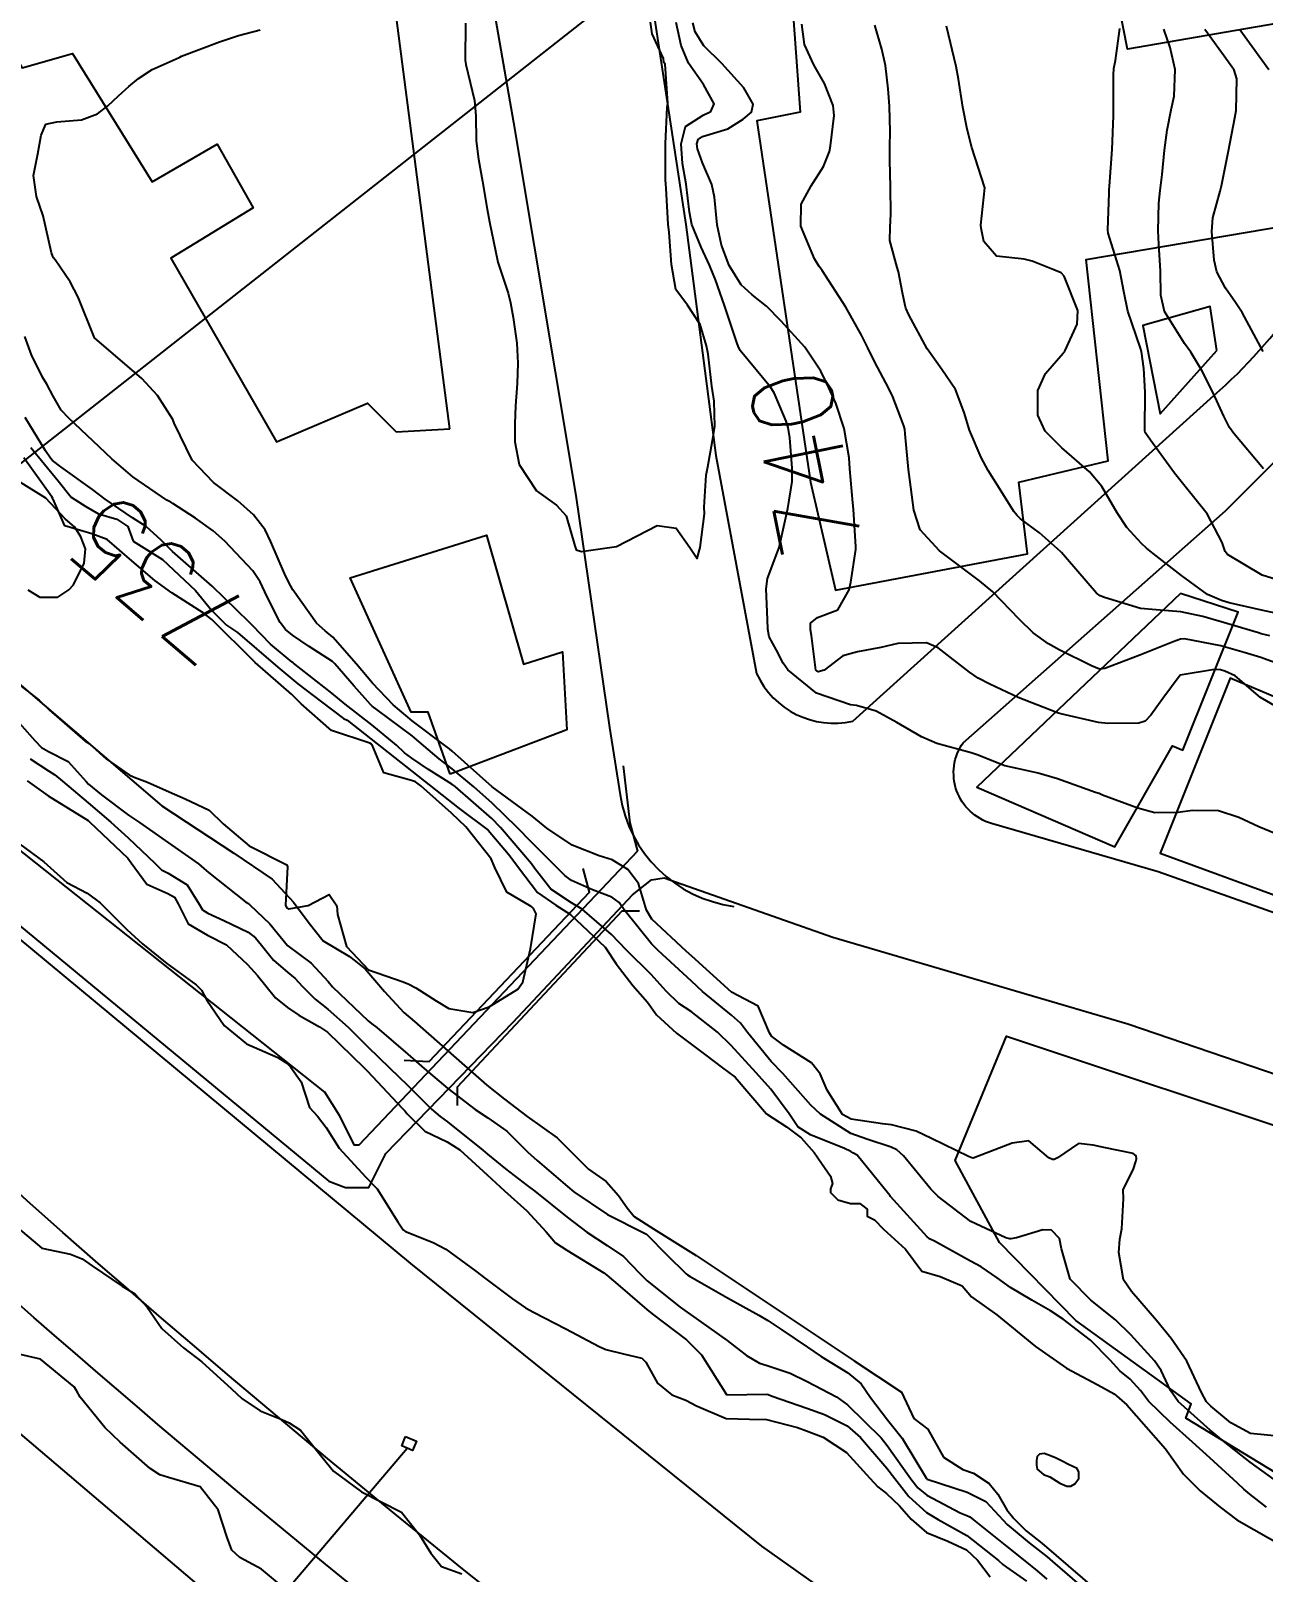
# Model space of a CAD drawing. Header units: metres. Extents: x 318500 to 325275, y 7408834 to 7428799.
# Drawn here: x 320709 to 320770.1, y 7409866 to 7409942.3 of the extents above; entities that cross this region are included whole.
import ezdxf
from ezdxf.enums import TextEntityAlignment as Align

# ---------------------------------------------------------------- set-up
doc = ezdxf.new("R2010")
doc.units = ezdxf.units.M
doc.header["$MEASUREMENT"] = 0
doc.linetypes.add('CONTINUO', pattern=[0])
for name, color, linetype in [('Cotas', 45, 'Continuous'), ('Curvas de Nivel 1m', 11, 'Continuous'), ('Curvas de Nivel 5m', 15, 'Continuous'), ('Divisas', 45, 'Continuous'), ('Edificações', 30, 'Continuous'), ('Hidrografia', 140, 'Continuous'), ('Linha Férrea', 20, 'Continuous'), ('Pontes_Viadutos_Tubos', 190, 'Continuous'), ('Pórticos', 45, 'Continuous'), ('TEXTO', 45, 'Continuous'), ('Vias Primárias', 230, 'Continuous'), ('Vias Secundárias', 230, 'Continuous')]:
    doc.layers.add(name, color=color, linetype=linetype)
doc.styles.add('Style-STANDARD', font='STANDARD.shx')

msp = doc.modelspace()

# ---------------------------------------------------------------- linework, layer by layer
at = {"layer": 'Curvas de Nivel 1m', "flags": 128}
for points, elevation in [([(320771.159, 7409872.65), (320769.477, 7409872.821), (320768.503, 7409873.357), (320767.497, 7409874.172), (320767.293, 7409874.392), (320767.04, 7409874.859), (320766.311, 7409876.402), (320765.537, 7409877.529), (320764.806, 7409878.421), (320763.571, 7409879.865), (320763.174, 7409880.446), (320762.943, 7409881.799), (320762.999, 7409882.449), (320763.087, 7409882.969), (320763.174, 7409884.447), (320763.163, 7409884.922), (320763.652, 7409885.892), (320763.785, 7409886.311), (320763.813, 7409886.438), (320763.805, 7409886.581), (320763.663, 7409886.702), (320762.206, 7409887.002), (320761.666, 7409887.116), (320760.946, 7409887.198), (320759.903, 7409886.488), (320759.74, 7409886.408), (320759.659, 7409886.406), (320759.482, 7409886.493), (320758.481, 7409887.321), (320757.667, 7409887.22), (320755.941, 7409886.546), (320755.736, 7409886.472), (320755.659, 7409886.486), (320755.501, 7409886.552), (320753.669, 7409887.438), (320752.903, 7409887.813), (320751.675, 7409888.119), (320751.236, 7409888.167), (320749.678, 7409888.395), (320749.254, 7409888.634), (320748.498, 7409889.842), (320748.153, 7409890.646), (320747.718, 7409891.193), (320746.334, 7409892.068), (320745.738, 7409892.518), (320745.642, 7409892.681), (320745.07, 7409894.007), (320743.76, 7409894.703), (320741.786, 7409896.48), (320741.511, 7409896.734), (320739.813, 7409898.306), (320739.544, 7409898.764), (320739.147, 7409900.084), (320738.62, 7409900.778), (320737.847, 7409901.26), (320737.191, 7409901.455), (320735.858, 7409901.979), (320734.601, 7409902.829), (320733.879, 7409903.418), (320731.9, 7409904.87), (320729.918, 7409906.64), (320729.781, 7409906.755), (320729.601, 7409906.895), (320727.938, 7409908.135), (320726.984, 7409908.934), (320725.966, 7409910.014), (320725.168, 7409910.958), (320723.993, 7409912.288), (320723.628, 7409912.607), (320723.192, 7409912.982), (320722.025, 7409914.635), (320721.82, 7409915.003), (320721.606, 7409915.437), (320720.932, 7409917.017), (320720.649, 7409917.604), (320720.073, 7409918.35), (320719.295, 7409919.038), (320718.094, 7409919.962), (320717.032, 7409921.066), (320716.137, 7409922.899), (320716.065, 7409923.081), (320715.318, 7409924.259), (320714.531, 7409925.104), (320714.165, 7409925.42), (320712.19, 7409927.13), (320711.383, 7409929.143), (320710.986, 7409929.907), (320710.238, 7409930.982), (320710.161, 7409931.083), (320710.119, 7409931.162), (320710.061, 7409931.344), (320709.64, 7409933.169), (320709.323, 7409934.136), (320709.166, 7409935.177), (320709.379, 7409936.243), (320709.549, 7409937.172), (320709.781, 7409937.715), (320710.33, 7409937.83), (320711.55, 7409937.923), (320712.336, 7409938.218), (320712.849, 7409938.619), (320713.373, 7409939.12), (320713.889, 7409939.583), (320714.363, 7409939.971), (320715.054, 7409940.416), (320716.379, 7409941.019), (320716.418, 7409941.04), (320716.509, 7409941.078), (320718.387, 7409941.799), (320719.322, 7409942.11), (320720.394, 7409942.38)], 738), ([(320730.568, 7409942.718), (320730.564, 7409940.888), (320730.598, 7409940.667), (320731.026, 7409938.883), (320731.089, 7409938.132), (320731.103, 7409936.882), (320731.218, 7409935.974), (320731.417, 7409934.879), (320731.65, 7409933.506), (320731.771, 7409932.875), (320732.161, 7409930.951), (320732.181, 7409930.871), (320732.238, 7409930.681), (320732.695, 7409929.334), (320732.806, 7409928.861), (320732.936, 7409928.132), (320733.119, 7409926.856), (320733.167, 7409925.863), (320733.134, 7409924.855), (320733.048, 7409923.756), (320733.011, 7409922.857), (320733.014, 7409921.969), (320733.235, 7409920.853), (320734.091, 7409919.543), (320735.086, 7409918.825), (320735.564, 7409918.307), (320735.998, 7409916.811), (320736.057, 7409916.613), (320736.323, 7409916.54), (320738.06, 7409916.79), (320740.071, 7409917.83), (320741.01, 7409917.687), (320741.682, 7409916.736), (320742.052, 7409916.19), (320742.175, 7409916.612), (320742.199, 7409916.729), (320742.409, 7409918.394), (320742.407, 7409918.727), (320742.506, 7409920.324), (320742.574, 7409920.725), (320742.812, 7409922.041), (320742.93, 7409922.722), (320742.889, 7409923.987), (320742.777, 7409924.724), (320742.6, 7409926.309), (320742.518, 7409926.727), (320742.206, 7409927.782), (320741.567, 7409928.74), (320740.998, 7409929.519), (320740.788, 7409930.752), (320740.669, 7409932.349), (320740.614, 7409932.755), (320740.521, 7409934.532), (320740.501, 7409934.757), (320740.483, 7409934.939), (320740.48, 7409936.758), (320740.568, 7409938.535), (320740.591, 7409938.756), (320740.459, 7409940.679), (320740.415, 7409940.759), (320740.409, 7409940.788), (320740.382, 7409940.965), (320739.819, 7409942.194), (320739.737, 7409942.77)], 738), ([(320771.205, 7409902.34), (320769.878, 7409902.897), (320768.899, 7409903.36), (320767.889, 7409903.688), (320766.595, 7409903.698), (320765.888, 7409903.599), (320764.724, 7409903.59), (320763.891, 7409903.816), (320762.14, 7409904.466), (320761.967, 7409904.536), (320761.901, 7409904.555), (320761.783, 7409904.589), (320759.908, 7409905.272), (320758.954, 7409905.548), (320757.913, 7409905.772), (320757.302, 7409905.918), (320755.919, 7409906.464), (320755.637, 7409906.553), (320753.927, 7409907.023), (320753.163, 7409907.351), (320751.942, 7409908.059), (320750.915, 7409908.616), (320749.954, 7409908.896), (320749.647, 7409908.941), (320747.963, 7409909.513), (320746.539, 7409910.672), (320746.317, 7409911.008), (320745.99, 7409911.641), (320745.617, 7409912.306), (320745.547, 7409912.687), (320745.532, 7409913.162), (320745.471, 7409914.688), (320745.533, 7409915.192), (320746.059, 7409916.6), (320746.085, 7409916.654), (320746.1, 7409916.679), (320746.11, 7409916.729), (320746.55, 7409918.673), (320746.762, 7409920.008), (320746.764, 7409920.67), (320746.642, 7409922.163), (320746.563, 7409922.674), (320746.462, 7409922.994), (320746.15, 7409923.73), (320745.865, 7409924.393), (320745.68, 7409924.687), (320744.187, 7409926.502), (320744.076, 7409926.711), (320744.012, 7409926.892), (320743.399, 7409928.718), (320742.958, 7409929.998), (320742.659, 7409930.726), (320742.253, 7409931.61), (320741.785, 7409932.737), (320741.67, 7409933.349), (320741.504, 7409934.742), (320741.328, 7409935.763), (320741.259, 7409936.746), (320741.477, 7409937.598), (320742.342, 7409938.167), (320742.735, 7409938.335), (320742.894, 7409938.725), (320742.364, 7409939.681), (320741.631, 7409940.741), (320741.252, 7409941.61), (320741.012, 7409942.751)], 739), ([(320770.667, 7409911.03), (320769.989, 7409911.28), (320769.151, 7409911.532), (320767.995, 7409911.853), (320766.196, 7409912.21), (320765.998, 7409912.196), (320765.632, 7409912.051), (320763.989, 7409911.389), (320762.247, 7409910.73), (320761.982, 7409910.706), (320761.585, 7409910.873), (320759.992, 7409911.656), (320759.461, 7409911.964), (320758.704, 7409912.509), (320758.01, 7409913.179), (320756.696, 7409914.54), (320756.038, 7409915.075), (320754.06, 7409916.57), (320753.098, 7409917.613), (320752.782, 7409918.589), (320752.593, 7409920.102), (320752.531, 7409920.594), (320752.362, 7409922.371), (320752.338, 7409922.597), (320752.299, 7409922.755), (320752.146, 7409923.166), (320751.744, 7409924.194), (320751.555, 7409924.609), (320750.845, 7409925.955), (320750.506, 7409926.625), (320750.199, 7409927.253), (320749.411, 7409928.638), (320748.238, 7409930.466), (320748.16, 7409930.572), (320748.104, 7409930.652), (320747.866, 7409931.035), (320747.19, 7409932.666), (320747.211, 7409933.741), (320747.7, 7409934.659), (320748.31, 7409935.619), (320748.602, 7409936.363), (320748.655, 7409936.647), (320748.843, 7409938.145), (320748.796, 7409938.646), (320748.366, 7409939.727), (320747.827, 7409940.658), (320747.378, 7409941.653), (320747.231, 7409942.668)], 741), ([(320770.42, 7409912.354), (320770.002, 7409912.461), (320769.861, 7409912.503), (320768.01, 7409913.047), (320767.106, 7409913.306), (320766.017, 7409913.544), (320764.799, 7409913.648), (320764.019, 7409913.706), (320762.235, 7409914.259), (320762.028, 7409914.34), (320761.844, 7409914.472), (320760.403, 7409916.138), (320760.106, 7409916.49), (320760.061, 7409916.54), (320759.017, 7409917.453), (320758.076, 7409918.161), (320757.888, 7409918.333), (320757.744, 7409918.525), (320757.109, 7409919.52), (320756.471, 7409920.545), (320756.12, 7409921.185), (320755.539, 7409922.556), (320755.285, 7409923.422), (320754.855, 7409924.563), (320754.175, 7409925.548), (320753.446, 7409926.581), (320752.541, 7409928.269), (320752.389, 7409928.597), (320752.352, 7409928.728), (320752.228, 7409929.35), (320752.029, 7409930.394), (320751.962, 7409930.604), (320751.605, 7409931.955), (320751.608, 7409932.61), (320751.641, 7409933.248), (320751.626, 7409934.61), (320751.607, 7409935.905), (320751.606, 7409936.611), (320751.613, 7409937.329), (320751.578, 7409938.612), (320751.519, 7409939.457), (320751.389, 7409940.615), (320751.198, 7409941.428), (320750.852, 7409942.623)], 742), ([(320770.933, 7409913.43), (320770.019, 7409913.621), (320768.419, 7409913.989), (320768.026, 7409914.101), (320767.346, 7409914.397), (320766.044, 7409915.339), (320764.639, 7409916.431), (320764.322, 7409916.696), (320764.065, 7409916.939), (320763.344, 7409917.722), (320762.861, 7409918.458), (320762.099, 7409919.758), (320761.5, 7409920.476), (320760.128, 7409921.666), (320759.302, 7409922.503), (320758.935, 7409923.295), (320758.926, 7409924.509), (320759.313, 7409925.362), (320760.188, 7409926.367), (320760.247, 7409926.431), (320760.283, 7409926.489), (320760.885, 7409927.808), (320760.916, 7409928.483), (320760.237, 7409930.185), (320760.093, 7409930.346), (320759.72, 7409930.498), (320758.655, 7409930.923), (320758.248, 7409931.023), (320756.883, 7409931.174), (320756.26, 7409931.903), (320756.121, 7409932.551), (320756.112, 7409932.712), (320756.3, 7409934.55), (320755.663, 7409936.557), (320755.431, 7409937.461), (320755.214, 7409938.561), (320754.998, 7409939.936), (320754.88, 7409940.565), (320754.4, 7409942.57)], 743), ([(320771.44, 7409914.938), (320770.045, 7409915.369), (320768.332, 7409916.386), (320768.214, 7409916.54), (320768.066, 7409916.985), (320767.315, 7409918.398), (320766.103, 7409919.928), (320765.704, 7409920.416), (320764.522, 7409922.047), (320764.257, 7409922.438), (320764.236, 7409922.534), (320764.257, 7409924.439), (320764.177, 7409925.598), (320764.077, 7409926.442), (320764.019, 7409926.616), (320763.385, 7409928.453), (320763.198, 7409929.423), (320763.002, 7409930.459), (320762.42, 7409932.315), (320762.395, 7409932.468), (320762.469, 7409934.296), (320762.47, 7409934.467), (320762.482, 7409934.648), (320762.622, 7409936.465), (320762.684, 7409938.126), (320762.686, 7409938.465), (320762.676, 7409940.165), (320762.703, 7409940.465), (320762.787, 7409940.867), (320762.988, 7409942.461)], 744), ([(320770.1, 7409926.453), (320769.052, 7409928.378), (320768.726, 7409928.883), (320768.232, 7409929.584), (320767.803, 7409930.394), (320767.674, 7409930.97), (320767.548, 7409932.397), (320767.609, 7409933.068), (320767.969, 7409934.393), (320768.034, 7409934.662), (320768.317, 7409936.067), (320768.383, 7409936.389), (320768.699, 7409938.031), (320768.753, 7409938.384), (320768.791, 7409939.967), (320768.656, 7409940.386), (320768.552, 7409940.558), (320768.384, 7409940.785), (320767.204, 7409942.402)], 746), ([(320770.38, 7409940.407), (320769.559, 7409941.54), (320768.948, 7409942.382)], 747), ([(320770.946, 7409870.337), (320769.456, 7409871.406), (320768.209, 7409872.379), (320767.479, 7409872.986), (320765.888, 7409874.406), (320765.505, 7409874.95), (320765.039, 7409875.941), (320764.707, 7409876.422), (320763.539, 7409877.713), (320762.784, 7409878.451), (320761.565, 7409879.438), (320760.542, 7409880.48), (320760.105, 7409881.974), (320760.007, 7409882.486), (320759.606, 7409882.9), (320759.18, 7409882.923), (320757.879, 7409882.516), (320757.599, 7409882.463), (320757.548, 7409882.469), (320757.346, 7409882.524), (320755.612, 7409883.338), (320753.996, 7409884.566), (320753.635, 7409884.936), (320752.282, 7409886.591), (320751.953, 7409886.886), (320751.664, 7409887.021), (320750.455, 7409887.406), (320749.671, 7409887.697), (320748.156, 7409888.645), (320747.687, 7409889.101), (320746.298, 7409890.671), (320745.719, 7409891.26), (320744.547, 7409892.698), (320744.201, 7409893.159), (320743.748, 7409893.548), (320742.322, 7409894.724), (320741.768, 7409895.234), (320740.127, 7409896.755), (320739.795, 7409897.087), (320738.431, 7409898.781), (320738.18, 7409899.142), (320737.826, 7409899.408), (320736.865, 7409899.764), (320735.834, 7409900.235), (320735.492, 7409900.47), (320735.141, 7409900.82), (320733.859, 7409902.109), (320733.134, 7409902.851), (320731.888, 7409904.069), (320730.992, 7409904.879), (320729.909, 7409905.761), (320729.267, 7409906.253), (320728.513, 7409906.911), (320727.927, 7409907.397), (320726.201, 7409908.692), (320725.949, 7409908.874), (320725.86, 7409908.951), (320725.064, 7409909.858), (320724.099, 7409910.969), (320723.981, 7409911.079), (320722.83, 7409911.829), (320721.994, 7409912.394), (320721.657, 7409912.665), (320721.39, 7409913.009), (320720.75, 7409914.288), (320720.398, 7409915.024), (320720.038, 7409915.569), (320718.644, 7409917.044), (320718.065, 7409917.56), (320717.199, 7409918.191), (320716.078, 7409918.92), (320715.976, 7409918.979), (320715.779, 7409919.085), (320714.097, 7409920.231), (320713.047, 7409921.121), (320712.123, 7409922.01), (320710.912, 7409923.148), (320710.535, 7409923.545), (320710.151, 7409924.229), (320709.825, 7409924.833), (320709.609, 7409925.168), (320709.074, 7409926.279), (320708.739, 7409927.182)], 737), ([(320770.261, 7409869.18), (320769.435, 7409869.816), (320769.144, 7409870.072), (320768.83, 7409870.369), (320767.458, 7409871.611), (320766.592, 7409872.399), (320765.485, 7409873.387), (320764.418, 7409874.426), (320764.02, 7409874.947), (320763.511, 7409875.51), (320763.003, 7409875.936), (320762.522, 7409876.455), (320761.535, 7409877.441), (320760.195, 7409878.484), (320759.556, 7409878.897), (320758.643, 7409879.425), (320757.573, 7409880.056), (320756.918, 7409880.53), (320756.128, 7409881.084), (320755.588, 7409881.371), (320753.817, 7409882.349), (320753.599, 7409882.46), (320753.526, 7409882.498), (320753.455, 7409882.572), (320751.63, 7409884.577), (320751.61, 7409884.6), (320751.528, 7409884.706), (320749.984, 7409886.625), (320749.773, 7409886.741), (320749.662, 7409886.791), (320749.356, 7409886.94), (320747.67, 7409887.618), (320747.039, 7409888.025), (320746.61, 7409888.666), (320745.698, 7409889.894), (320744.969, 7409890.691), (320743.73, 7409892.047), (320743.067, 7409892.717), (320741.75, 7409893.737), (320741.14, 7409894.126), (320740.521, 7409894.749), (320739.772, 7409895.569), (320738.552, 7409896.779), (320737.801, 7409897.548), (320736.357, 7409898.805), (320735.823, 7409899.117), (320734.809, 7409899.804), (320734, 7409900.838), (320733.843, 7409901.053), (320732.306, 7409902.863), (320731.876, 7409903.298), (320730.069, 7409904.888), (320729.901, 7409905.008), (320728.734, 7409905.733), (320727.914, 7409906.3), (320727.552, 7409906.561), (320727.162, 7409906.931), (320725.935, 7409907.945), (320724.606, 7409908.963), (320723.958, 7409909.508), (320722.059, 7409910.999), (320722.012, 7409911.032), (320721.981, 7409911.052), (320720.907, 7409911.934), (320719.999, 7409912.882), (320719.859, 7409913.031), (320718.026, 7409914.814), (320717.762, 7409915.054), (320716.052, 7409916.532), (320715.488, 7409917.089), (320714.746, 7409917.779), (320714.071, 7409918.208), (320712.716, 7409919.124), (320712.087, 7409919.605), (320710.527, 7409920.731), (320710.108, 7409921.047), (320710.008, 7409921.162), (320709.765, 7409921.516), (320708.762, 7409923.181)], 736), ([(320707.942, 7409908.626), (320709.241, 7409907.17), (320709.569, 7409906.818), (320709.915, 7409906.616), (320710.891, 7409906.126), (320711.781, 7409905.132), (320711.898, 7409905.004), (320712.535, 7409904.478), (320713.875, 7409903.474), (320714.423, 7409903.102), (320715.855, 7409902.1), (320717.343, 7409901.057), (320717.613, 7409900.828), (320717.836, 7409900.625), (320719.674, 7409899.178), (320719.821, 7409899.084), (320719.848, 7409899.058), (320719.882, 7409899.029), (320720.879, 7409898.087), (320721.76, 7409897), (320721.775, 7409896.985), (320722.922, 7409896.127), (320723.764, 7409895.231), (320723.988, 7409894.968), (320725.743, 7409893.273), (320725.925, 7409893.13), (320726.181, 7409892.943), (320727.72, 7409891.617), (320728.518, 7409890.908), (320729.695, 7409889.916), (320731.058, 7409888.876), (320731.676, 7409888.468), (320732.62, 7409887.806), (320733.583, 7409886.841), (320733.659, 7409886.765), (320734.132, 7409886.354), (320735.634, 7409885.058), (320735.942, 7409884.807), (320737.613, 7409883.685), (320739.411, 7409882.763), (320739.534, 7409882.695), (320739.599, 7409882.646), (320740.537, 7409881.693), (320741.509, 7409880.731), (320741.579, 7409880.68), (320741.7, 7409880.607), (320743.563, 7409879.545), (320745.104, 7409878.687), (320745.546, 7409878.419), (320746.242, 7409877.967), (320747.527, 7409877.103), (320748.19, 7409876.643), (320749.512, 7409875.837), (320750.18, 7409875.293), (320750.639, 7409874.613), (320751.484, 7409873.506), (320752.207, 7409872.589), (320753.415, 7409870.596), (320753.436, 7409870.57), (320753.456, 7409870.554), (320755.434, 7409869.913), (320756.353, 7409869.46), (320757.222, 7409868.523), (320757.417, 7409868.313), (320758.502, 7409867.405), (320759.393, 7409866.709), (320759.664, 7409866.487), (320761.368, 7409865.002)], 736), ([(320709.005, 7409906.267), (320709.905, 7409905.66), (320710.222, 7409905.474), (320710.603, 7409905.149), (320711.884, 7409904.071), (320712.995, 7409903.119), (320713.859, 7409902.345), (320715.177, 7409901.09), (320715.517, 7409900.765), (320715.835, 7409900.593), (320716.777, 7409900.014), (320717.379, 7409899.057), (320717.541, 7409898.78), (320717.813, 7409898.605), (320718.597, 7409898.253), (320719.8, 7409897.674), (320720.166, 7409897.395), (320720.468, 7409897.02), (320721.055, 7409896.286), (320721.77, 7409895.666), (320722.14, 7409895.369), (320722.481, 7409894.989), (320723.118, 7409894.344), (320723.749, 7409893.855), (320724.756, 7409892.96), (320725.726, 7409892.002), (320726.83, 7409890.933), (320727.698, 7409890.094), (320728.89, 7409888.902), (320729.313, 7409888.532), (320729.674, 7409888.27), (320731.427, 7409886.872), (320731.657, 7409886.67), (320732.563, 7409885.94), (320733.634, 7409885.122), (320734.003, 7409884.834), (320735.611, 7409883.552), (320736.582, 7409882.8), (320737.593, 7409882.134), (320738.407, 7409881.596), (320739.203, 7409880.766), (320739.574, 7409880.392), (320741.211, 7409879.08), (320741.552, 7409878.838), (320741.716, 7409878.728), (320743.531, 7409877.433), (320744.49, 7409876.695), (320745.142, 7409876.311), (320745.515, 7409876.19), (320746.656, 7409875.808), (320747.508, 7409875.403), (320748.964, 7409874.635), (320749.494, 7409874.246), (320751.163, 7409872.605), (320751.464, 7409872.231), (320752.639, 7409870.582), (320752.992, 7409870.134), (320753.432, 7409869.77), (320755.086, 7409868.891), (320755.422, 7409868.76), (320755.562, 7409868.689), (320755.746, 7409868.545), (320757.401, 7409867.221), (320758.296, 7409866.506), (320758.902, 7409866.016), (320759.377, 7409865.596)], 737), ([(320708.856, 7409905.176), (320709.889, 7409904.421), (320711.666, 7409903.34), (320711.871, 7409903.201), (320711.95, 7409903.129), (320713.843, 7409901.331), (320714.015, 7409901.107), (320714.781, 7409900.047), (320715.825, 7409899.578), (320716.152, 7409899.404), (320716.334, 7409899.072), (320716.828, 7409898.087), (320717.797, 7409897.518), (320718.725, 7409897.041), (320719.776, 7409896.071), (320720.266, 7409895.521), (320720.683, 7409895.016), (320721.162, 7409894.417), (320721.749, 7409893.934), (320722.313, 7409893.559), (320723.334, 7409892.976), (320723.736, 7409892.709), (320725.554, 7409890.952), (320725.708, 7409890.792), (320727.457, 7409888.923), (320727.565, 7409888.808), (320727.677, 7409888.663), (320728.564, 7409887.801), (320729.664, 7409887.274), (320730.286, 7409886.884), (320731.642, 7409885.647), (320732.512, 7409884.857), (320733.615, 7409883.856), (320734.575, 7409882.825), (320735.041, 7409882.265), (320735.591, 7409881.905), (320737.427, 7409880.792), (320737.578, 7409880.674), (320738.245, 7409880.105), (320739.553, 7409878.97), (320739.818, 7409878.756), (320741.531, 7409877.466), (320742.26, 7409876.723), (320743.5, 7409874.751), (320743.523, 7409874.733), (320745.501, 7409874.766), (320745.574, 7409874.753), (320745.767, 7409874.676), (320747.491, 7409874.078), (320748.365, 7409873.763), (320749.478, 7409873.197), (320750.14, 7409872.62), (320751.448, 7409871.109), (320751.841, 7409870.594), (320752.548, 7409869.7), (320753.423, 7409868.901), (320753.993, 7409868.564), (320755.408, 7409867.769), (320756.985, 7409866.526), (320757.196, 7409866.332), (320757.385, 7409866.197), (320758.371, 7409865.501)], 738), ([(320707.86, 7409902.49), (320709.688, 7409901.162), (320709.838, 7409901.014), (320710.817, 7409900.137), (320711.825, 7409899.606), (320712.469, 7409899.124), (320713.8, 7409897.793), (320714.567, 7409897.098), (320715.776, 7409896.121), (320717.224, 7409895.058), (320717.491, 7409894.787), (320717.752, 7409894.296), (320718.622, 7409893.041), (320719.726, 7409892.13), (320721.271, 7409891.452), (320721.713, 7409891.175), (320721.908, 7409890.997), (320722.438, 7409890.25), (320722.85, 7409888.982), (320723.245, 7409888.546), (320723.67, 7409887.987), (320724.309, 7409886.964), (320725.639, 7409885.533), (320726.194, 7409884.942), (320727.217, 7409883.315), (320727.488, 7409882.922), (320727.547, 7409882.868), (320727.599, 7409882.837), (320728.979, 7409882.284), (320729.591, 7409881.954), (320731.081, 7409880.875), (320731.574, 7409880.494), (320732.908, 7409879.501), (320733.553, 7409879.059), (320733.949, 7409878.834), (320735.538, 7409878.008), (320737.191, 7409877.128), (320737.523, 7409876.982), (320738.4, 7409876.777), (320739.318, 7409876.563), (320739.516, 7409876.351), (320740.08, 7409875.326), (320740.8, 7409874.741), (320741.496, 7409874.471), (320742.023, 7409874.194), (320743.483, 7409873.568), (320744.643, 7409873.533), (320745.483, 7409873.52), (320747.02, 7409873.113), (320747.475, 7409872.961), (320748.288, 7409872.642), (320749.459, 7409871.889), (320750.614, 7409870.612), (320751.011, 7409870.182), (320751.433, 7409869.855), (320752.07, 7409869.234), (320752.654, 7409868.581), (320753.41, 7409867.924), (320754.48, 7409867.483), (320755.398, 7409867.065), (320755.939, 7409866.542), (320756.569, 7409865.723)], 739)]:
    msp.add_lwpolyline(points, dxfattribs=dict(at, elevation=elevation))
at = {"layer": 'Curvas de Nivel 5m', "flags": 128}
for points, elevation in [([(320771.62, 7409908.335), (320769.964, 7409909.291), (320768.707, 7409910.379), (320768.199, 7409910.604), (320767.983, 7409910.664), (320767.688, 7409910.688), (320765.98, 7409910.41), (320765.131, 7409909.254), (320764.527, 7409908.431), (320764.247, 7409908.134), (320763.944, 7409908.029), (320762.394, 7409908.013), (320761.944, 7409908.063), (320760.077, 7409908.489), (320759.95, 7409908.522), (320759.902, 7409908.539), (320757.962, 7409909.301), (320756.55, 7409909.963), (320755.976, 7409910.264), (320755.546, 7409910.554), (320753.992, 7409911.764), (320753.424, 7409912.009), (320751.994, 7409911.975), (320751.158, 7409911.779), (320749.989, 7409911.568), (320749.266, 7409911.358), (320748.342, 7409910.646), (320748.052, 7409910.577), (320747.979, 7409910.596), (320747.938, 7409910.651), (320747.718, 7409912.375), (320747.664, 7409912.655), (320747.675, 7409912.985), (320748.009, 7409913.265), (320749.017, 7409913.638), (320749.58, 7409914.634), (320749.66, 7409915.01), (320749.92, 7409916.631), (320749.922, 7409916.771), (320749.792, 7409918.633), (320749.765, 7409918.953), (320749.625, 7409920.635), (320749.576, 7409921.178), (320749.338, 7409922.638), (320748.917, 7409923.878), (320748.574, 7409924.646), (320748.172, 7409925.466), (320747.387, 7409926.662), (320746.209, 7409927.949), (320745.483, 7409928.691), (320744.785, 7409929.261), (320744.23, 7409929.743), (320743.635, 7409930.716), (320743.256, 7409931.719), (320743.04, 7409932.722), (320742.914, 7409934.1), (320742.785, 7409934.725), (320742.311, 7409935.798), (320742.066, 7409936.483), (320742.039, 7409936.734), (320742.098, 7409936.959), (320742.325, 7409937.094), (320743.569, 7409937.48), (320744.339, 7409937.962), (320744.747, 7409938.301), (320744.831, 7409938.703), (320744.362, 7409939.52), (320743.274, 7409940.721), (320742.389, 7409941.588), (320741.952, 7409942.293), (320741.835, 7409942.738)], 740), ([(320770.114, 7409920.627), (320768.644, 7409922.382), (320768.436, 7409922.679), (320768.149, 7409923.243), (320767.621, 7409924.395), (320767.064, 7409925.513), (320766.519, 7409926.407), (320766.196, 7409926.835), (320765.211, 7409928.425), (320765.03, 7409929.23), (320765.01, 7409930.428), (320764.92, 7409931.77), (320764.895, 7409932.431), (320764.925, 7409933.796), (320764.992, 7409934.43), (320765.091, 7409935.211), (320765.204, 7409936.427), (320765.348, 7409937.412), (320765.545, 7409938.422), (320765.686, 7409939.095), (320765.738, 7409940.42), (320765.486, 7409941.519), (320765.181, 7409942.428)], 745), ([(320707.967, 7409910.322), (320709.454, 7409909.167), (320709.943, 7409908.683), (320711.726, 7409907.133), (320711.852, 7409907.063), (320711.919, 7409907.018), (320712.774, 7409906.259), (320713.904, 7409905.471), (320714.15, 7409905.354), (320714.821, 7409905.096), (320715.893, 7409904.625), (320716.686, 7409904.27), (320717.88, 7409903.712), (320718.562, 7409903.043), (320719.854, 7409901.945), (320721.726, 7409901.002), (320721.751, 7409900.913), (320721.647, 7409899.003), (320721.705, 7409898.888), (320721.817, 7409898.828), (320722.779, 7409898.986), (320723.826, 7409899.544), (320724.196, 7409898.966), (320724.23, 7409898.549), (320724.672, 7409896.961), (320725.773, 7409895.806), (320727.487, 7409895.202), (320727.763, 7409895.098), (320728.115, 7409894.915), (320729.122, 7409894.268), (320729.75, 7409893.89), (320730.936, 7409893.69), (320731.751, 7409893.967), (320733.162, 7409894.849), (320733.419, 7409895.191), (320733.79, 7409896.84), (320734.078, 7409898.575), (320733.942, 7409898.838), (320733.881, 7409898.9), (320733.821, 7409898.94), (320732.614, 7409899.644), (320732.033, 7409900.867), (320731.846, 7409901.297), (320730.589, 7409902.883), (320729.88, 7409903.561), (320728.358, 7409904.913), (320728.098, 7409905.114), (320727.903, 7409905.19), (320726.525, 7409905.56), (320725.95, 7409906.95), (320725.921, 7409906.989), (320725.836, 7409907.036), (320723.93, 7409907.663), (320722.433, 7409908.993), (320721.957, 7409909.456), (320720.16, 7409911.027), (320720.065, 7409911.113), (320719.982, 7409911.194), (320718.122, 7409913.049), (320718.002, 7409913.159), (320717.576, 7409913.487), (320716.021, 7409914.481), (320715.181, 7409915.093), (320714.044, 7409916.065), (320712.826, 7409917.122), (320712.063, 7409917.416), (320710.727, 7409917.811), (320710.122, 7409919.159), (320710.081, 7409919.241), (320708.694, 7409921.181)], 735), ([(320708.193, 7409883.181), (320709.583, 7409882.014), (320711.01, 7409881.707), (320711.575, 7409881.482), (320712.073, 7409881.125), (320713.56, 7409880.119), (320714.196, 7409879.74), (320714.797, 7409879.091), (320715.534, 7409878.027), (320716.594, 7409877.064), (320717.51, 7409876.376), (320718.976, 7409875.035), (320719.485, 7409874.554), (320720.404, 7409873.941), (320721.475, 7409873.513), (320721.837, 7409873.358), (320722.39, 7409872.986), (320723.45, 7409871.661), (320724.038, 7409870.964), (320725.425, 7409869.931), (320727.41, 7409868.92), (320728.289, 7409867.797), (320728.86, 7409866.898), (320729.38, 7409866.238), (320730.388, 7409865.867)], 740), ([(320721.365, 7409865.358), (320720.469, 7409866.106), (320719.385, 7409866.676), (320719, 7409867.034), (320718.769, 7409867.664), (320718.315, 7409869.041), (320717.427, 7409870.18), (320715.86, 7409870.648), (320715.435, 7409870.772), (320714.957, 7409871.087), (320713.459, 7409872.396), (320712.705, 7409873.118), (320711.485, 7409874.628), (320711.305, 7409874.949), (320711.187, 7409875.135), (320709.51, 7409876.507), (320707.805, 7409876.897)], 740)]:
    msp.add_lwpolyline(points, dxfattribs=dict(at, elevation=elevation))
at = {"layer": 'Divisas'}
for points in [[(320870.531, 7409800.29), (320858.415, 7409806.927), (320851.713, 7409810.519), (320845.961, 7409812.668), (320835.853, 7409816.542), (320820.804, 7409821.552), (320817.021, 7409823.262), (320801.207, 7409831.525), (320794.016, 7409836.188), (320768.967, 7409850.415), (320745.249, 7409867.237), (320727.868, 7409881.25), (320704.458, 7409900.66), (320685.067, 7409919.555), (320678.524, 7409927.194), (320669.94, 7409937.418), (320649.271, 7409962.458)], [(320787.744, 7409801.167), (320781.385, 7409807.946), (320769.898, 7409812.562), (320770.339, 7409813.623), (320766.462, 7409815.214), (320771.117, 7409824.003), (320732.225, 7409852.637), (320691.669, 7409887.139), (320676.041, 7409902.322), (320674.278, 7409907.129), (320671.478, 7409910.677), (320655.124, 7409925.073)]]:
    msp.add_lwpolyline(points, dxfattribs=at)
at = {"layer": 'Edificações'}
for points in [[(320729.8, 7409922.612), (320726.932, 7409944.657), (320730.225, 7409946.087), (320727.86, 7409957.406), (320720.342, 7409954.474), (320720.701, 7409953.044), (320704.161, 7409947.538), (320708.6, 7409940.507), (320711.106, 7409941.222), (320715.044, 7409934.858), (320718.266, 7409936.717), (320720.056, 7409933.571), (320715.975, 7409931.068), (320721.203, 7409921.964), (320725.714, 7409923.894), (320727.146, 7409922.464), (320729.8, 7409922.612)], [(320761.328, 7409951.853), (320748.585, 7409949.479), (320749.108, 7409946.582), (320746.588, 7409946.06), (320747.155, 7409938.301), (320745.016, 7409937.873), (320747.674, 7409919.978), (320748.91, 7409914.612), (320758.42, 7409916.417), (320757.992, 7409919.978), (320762.421, 7409921.035), (320761.327, 7409931.008), (320773.222, 7409933.016), (320776.126, 7409943.623), (320763.383, 7409941.438), (320761.328, 7409951.853)], [(320767.804, 7409926.495), (320767.471, 7409928.68), (320764.143, 7409927.73), (320764.999, 7409923.361), (320767.804, 7409926.495)], [(320729.813, 7409905.504), (320728.717, 7409908.571), (320727.883, 7409908.571), (320724.854, 7409915.237), (320731.609, 7409917.34), (320733.452, 7409910.943), (320735.382, 7409911.557), (320735.601, 7409907.702), (320729.813, 7409905.504)], [(320766.007, 7409914.447), (320755.906, 7409904.861), (320762.742, 7409901.903), (320765.599, 7409906.9), (320766.109, 7409906.696), (320768.864, 7409913.529)], [(320786.119, 7409907.305), (320773.162, 7409913.322), (320771.121, 7409909.141), (320768.468, 7409910.263), (320764.998, 7409901.59), (320774.997, 7409897.918), (320776.221, 7409900.876), (320785.608, 7409896.797), (320789.281, 7409905.873)]]:
    msp.add_lwpolyline(points, close=True, dxfattribs=at)
msp.add_lwpolyline([(320774.814, 7409868.383), (320766.267, 7409873.585), (320766.531, 7409874.288), (320760.812, 7409878.422), (320757.028, 7409882.292), (320754.831, 7409886.353), (320757.382, 7409892.509), (320772.958, 7409887.32)], dxfattribs=at)
at = {"layer": 'Hidrografia'}
for points in [[(320709.031, 7409921.687), (320710.397, 7409920.036), (320711.031, 7409919.221), (320711.756, 7409918.768), (320712.39, 7409918.406), (320713.296, 7409918.134), (320713.84, 7409917.772), (320714.112, 7409917.048), (320715.561, 7409916.142), (320717.192, 7409914.602), (320718.008, 7409913.606), (320718.732, 7409912.882), (320719.276, 7409912.52), (320721.269, 7409910.799), (320722.266, 7409909.984), (320723.444, 7409909.078), (320724.531, 7409908.263), (320724.712, 7409908.173), (320730.253, 7409903.804), (320731.703, 7409902.717), (320732.7, 7409901.54), (320733.515, 7409900.453), (320734.149, 7409899.638), (320735.055, 7409899.004), (320735.78, 7409898.551), (320737.502, 7409896.921), (320738.045, 7409896.106), (320738.861, 7409895.02), (320739.586, 7409894.204), (320740.039, 7409893.571), (320741.035, 7409892.665), (320742.485, 7409891.578), (320743.3, 7409890.944), (320743.935, 7409890.491), (320745.491, 7409888.659), (320746.487, 7409888.025), (320747.212, 7409887.481), (320747.846, 7409886.757), (320748.209, 7409886.213), (320748.662, 7409885.58), (320748.752, 7409885.217), (320748.662, 7409884.946), (320748.662, 7409884.764), (320749.024, 7409884.402), (320749.658, 7409884.221), (320750.111, 7409884.221), (320750.474, 7409883.949), (320750.474, 7409883.587), (320750.836, 7409883.406), (320751.289, 7409882.953), (320752.377, 7409881.957), (320753.192, 7409880.87), (320754.098, 7409880.599), (320755.185, 7409880.146), (320755.638, 7409879.602), (320756.907, 7409878.697), (320758.819, 7409877.142), (320760.359, 7409876.056), (320761.9, 7409875.241), (320762.715, 7409874.788), (320763.35, 7409874.244), (320765.252, 7409872.071), (320766.158, 7409870.803), (320766.974, 7409869.988), (320767.97, 7409869.173), (320768.786, 7409868.539), (320772.772, 7409866.275)], [(320708.882, 7409914.637), (320709.478, 7409914.279), (320710.374, 7409914.279), (320710.911, 7409914.637), (320711.149, 7409914.875), (320711.686, 7409915.949), (320711.746, 7409916.664), (320711.508, 7409917.261), (320711.209, 7409917.738), (320710.732, 7409918.156), (320709.777, 7409919.17), (320708.345, 7409920.064)], [(320708.217, 7409910.197), (320715.522, 7409903.938), (320719.088, 7409901.592), (320721.001, 7409900.288), (320722.045, 7409899.158), (320722.827, 7409898.115), (320723.523, 7409897.245), (320724.827, 7409896.463), (320725.61, 7409895.855), (320726.567, 7409894.724), (320727.523, 7409893.681), (320728.045, 7409893.247), (320731.631, 7409890.092), (320732.5, 7409889.396), (320733.631, 7409888.527), (320735.109, 7409887.484), (320735.979, 7409886.615), (320736.675, 7409885.919), (320737.544, 7409885.311), (320738.153, 7409884.615), (320738.588, 7409884.007), (320738.936, 7409883.572), (320739.892, 7409882.964), (320741.997, 7409881.644), (320746.955, 7409878.341), (320749.824, 7409876.428), (320752.172, 7409874.864), (320752.781, 7409873.56), (320753.477, 7409873.038), (320754.26, 7409871.648), (320755.216, 7409871.039), (320755.738, 7409870.865), (320756.521, 7409870.344), (320756.956, 7409869.822), (320757.391, 7409869.04), (320757.738, 7409868.605), (320758.347, 7409867.997), (320759.13, 7409867.388), (320763.156, 7409863.911)]]:
    msp.add_lwpolyline(points, dxfattribs=at)
msp.add_lwpolyline([(320760.879, 7409871.096), (320760.453, 7409871.29), (320760.144, 7409871.444), (320759.834, 7409871.599), (320759.564, 7409871.715), (320759.254, 7409871.831), (320759.022, 7409871.792), (320758.906, 7409871.676), (320758.867, 7409871.483), (320758.867, 7409871.251), (320758.906, 7409871.058), (320759.215, 7409870.787), (320759.525, 7409870.671), (320759.834, 7409870.478), (320760.028, 7409870.362), (320760.376, 7409870.207), (320760.569, 7409870.207), (320760.763, 7409870.323), (320760.956, 7409870.594), (320760.956, 7409870.748), (320760.956, 7409870.903)], close=True, dxfattribs=at)
at = {"layer": 'Linha Férrea'}
for points in [[(321000, 7409665.789, 0.078197), (320889.691, 7409761.645, 0.016428), (320831.735, 7409795.8, -0.029281), (320758.162, 7409840.189, -0.075107), (320633.213, 7409959.145, -0.038123), (320591.245, 7410019.369), (320569.878, 7410055.984), (320528.944, 7410130.121, 0.044252), (320455.674, 7410238.482), (320423.409, 7410279.545, -0.076357), (320336.109, 7410440.077, -0.029288), (320307.678, 7410537.206, 0.027041), (320278.586, 7410637.586, 0.100983), (320172.348, 7410808.477, 0.013159)], [(321000, 7409672.461, 0.064653), (320912.297, 7409751.466, 0.030753), (320836.249, 7409797.862, -0.016147), (320768.63, 7409837.796, -0.116635), (320583.997, 7410039.771), (320542.786, 7410113.919, 0.026405), (320494.03, 7410193.917, 0.017029), (320443.189, 7410260.7), (320429.493, 7410278.025, -0.097268), (320322.982, 7410493.451), (320310.757, 7410540.446), (320304.231, 7410567.008, 0.019913), (320282.851, 7410638.027, 0.100687), (320180.06, 7410806.177, 0.011092)]]:
    msp.add_lwpolyline(points, format="xyb", dxfattribs=at)
at = {"layer": 'Pontes_Viadutos_Tubos'}
for points in [[(320727.531, 7409891.333), (320728.776, 7409891.255), (320736.71, 7409899.652), (320736.399, 7409900.818)], [(320730.176, 7409889.078), (320730.176, 7409890.011), (320738.344, 7409898.719), (320739.199, 7409898.719)]]:
    msp.add_lwpolyline(points, dxfattribs=at)
at = {"layer": 'Pórticos'}
msp.add_lwpolyline([(320727.607, 7409872.67), (320728.139, 7409872.445), (320727.945, 7409871.986), (320727.413, 7409872.21)], close=True, dxfattribs=at)
msp.add_lwpolyline([(320721.281, 7409864.552), (320727.679, 7409872.098)], dxfattribs=at)
at = {"layer": 'TEXTO', "linetype": 'CONTINUO'}
msp.add_polyline3d([(320700.584, 7409914.652, 0), (320857.197, 7410037.777, 0)], dxfattribs=at)
at = {"layer": 'Vias Primárias'}
for points in [[(320723.069, 7410000), (320726.9, 7409975.649), (320729.978, 7409954.874), (320732.954, 7409937.794), (320736.035, 7409919.311), (320737.707, 7409907.811), (320738.229, 7409904.476, 0.331281), (320743.864, 7409898.948)], [(320732.466, 7409989.52), (320734.096, 7409979.363), (320736.008, 7409967.089), (320737.919, 7409956.132), (320739.78, 7409944.037), (320741.486, 7409932.742), (320742.985, 7409921.292), (320744.999, 7409910.485, 0.356699), (320749.765, 7409908.134), (320767.658, 7409924.265, 0.124757), (320774.765, 7409934.564), (320778.62, 7409941.183), (320786.318, 7409957.161), (320794.124, 7409974.034), (320797.082, 7409979.471), (320802.306, 7409988.396)], [(320778.977, 7409895.677), (320764.896, 7409900.657), (320756.642, 7409903.054, -0.514391), (320755.234, 7409907.06), (320768.236, 7409918.552), (320773.662, 7409923.982)], [(320740.42, 7409900.365), (320748.768, 7409897.422), (320763.398, 7409893.121), (320776.307, 7409888.712), (320789.031, 7409883.961), (320797.421, 7409880.09), (320807.964, 7409874.607), (320820.583, 7409867.058), (320832.201, 7409859.209), (320850.297, 7409847.569), (320856.751, 7409843.483), (320864.067, 7409839.72), (320874.071, 7409835.527), (320883.24, 7409832.284), (320895.934, 7409828.843), (320910.995, 7409824.757), (320924.583, 7409820.763, -0.067227), (320939.765, 7409813.98, -0.021397), (320950.536, 7409806.655), (320967.749, 7409794.504), (320978.848, 7409787.062), (320982.829, 7409784.804), (320985.518, 7409783.621), (320988.961, 7409782.116)]]:
    msp.add_lwpolyline(points, format="xyb", dxfattribs=at)
msp.add_lwpolyline([(320738.379, 7409905.914), (320738.712, 7409903.087), (320739.09, 7409901.677)], dxfattribs=at)
at = {"layer": 'Vias Secundárias'}
for points in [[(320739.09, 7409901.677), (320725.284, 7409887.112), (320725.074, 7409887.112), (320724.338, 7409888.583), (320723.602, 7409889.739), (320708.249, 7409901.931)], [(320705.602, 7409900.36), (320723.794, 7409885.33), (320724.635, 7409885.015), (320725.792, 7409885.015), (320726.633, 7409886.696), (320732.942, 7409893.213), (320738.843, 7409899.525), (320739.789, 7409900.26), (320740.42, 7409900.365)]]:
    msp.add_lwpolyline(points, dxfattribs=at)

# ---------------------------------------------------------------- texts
at = {"layer": 'Cotas', "style": 'Style-STANDARD'}
for s, rotation, p in [('740', 101.41691, (320747.404, 7409920.914, 740)), ('735', 139.46005, (320715.306, 7409915.158, 735))]:
    msp.add_text(s, height=4, rotation=rotation, dxfattribs=at).set_placement(p, align=Align.MIDDLE_CENTER)

doc.saveas('drawing.dxf')
